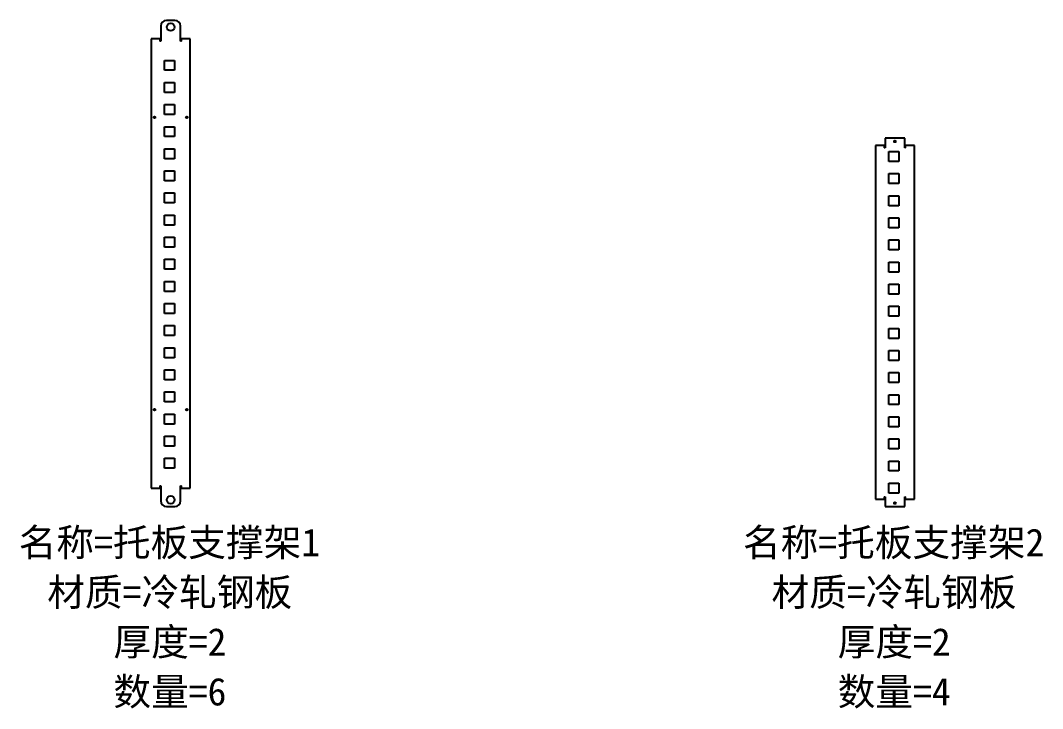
# Model space of a CAD drawing. Header units: millimetres. Extents: x -250 to 8109, y -26183 to 821.
# Drawn here: x -136 to 789, y -20183 to -19560 of the extents above; entities that cross this region are included whole.
import ezdxf

# ---------------------------------------------------------------- set-up
doc = ezdxf.new("R2010")
doc.units = ezdxf.units.MM
doc.layers.add('零件信息', color=131, linetype='Continuous')
doc.styles.add('SLDTEXTSTYLE1', font='', dxfattribs={"bigfont": 'bigfont'})
doc.styles.get('SLDTEXTSTYLE1').set_extended_font_data('宋体')

msp = doc.modelspace()

# ---------------------------------------------------------------- linework, layer by layer
at = {"color": 7, "linetype": 'Continuous', "lineweight": 25}
for p, q in [((-8.9, -19565.3), (-8.9, -19579)), ((3.9, -19560.3), (-3.9, -19560.3)), ((8.9, -19579), (8.9, -19565.3)), ((-17.6, -19576.9), (-17.6, -19983.4)), ((-9.7, -19576.9), (-17.6, -19576.9)), ((-9.7, -19576.9), (-9.7, -19579)), ((-8.9, -19579), (-9.7, -19579)), ((9.7, -19579), (8.9, -19579)), ((9.7, -19579), (9.7, -19576.9)), ((17.6, -19576.9), (9.7, -19576.9)), ((17.6, -19983.4), (17.6, -19576.9)), ((-5.5, -19596.4), (3.5, -19596.4)), ((-5.5, -19605.4), (-5.5, -19596.4)), ((3.5, -19596.4), (3.5, -19605.4)), ((3.5, -19605.4), (-5.5, -19605.4)), ((-5.5, -19616.4), (3.5, -19616.4)), ((-5.5, -19625.4), (-5.5, -19616.4)), ((3.5, -19616.4), (3.5, -19625.4)), ((3.5, -19625.4), (-5.5, -19625.4)), ((-5.5, -19636.4), (3.5, -19636.4)), ((-5.5, -19645.4), (-5.5, -19636.4)), ((3.5, -19636.4), (3.5, -19645.4)), ((3.5, -19645.4), (-5.5, -19645.4)), ((-5.5, -19656.4), (3.5, -19656.4)), ((-5.5, -19665.4), (-5.5, -19656.4)), ((3.5, -19656.4), (3.5, -19665.4)), ((3.5, -19665.4), (-5.5, -19665.4)), ((646.3, -19666.8), (646.3, -19675.5)), ((664.1, -19666.8), (646.3, -19666.8)), ((664.1, -19675.5), (664.1, -19666.8)), ((-5.5, -19676.4), (3.5, -19676.4)), ((-5.5, -19685.4), (-5.5, -19676.4)), ((3.5, -19676.4), (3.5, -19685.4)), ((637.6, -19673.4), (637.6, -19993.4)), ((645.5, -19673.4), (637.6, -19673.4)), ((645.5, -19673.4), (645.5, -19675.5)), ((646.3, -19675.5), (645.5, -19675.5)), ((664.9, -19675.5), (664.1, -19675.5)), ((664.9, -19675.5), (664.9, -19673.4)), ((672.8, -19673.4), (664.9, -19673.4)), ((672.8, -19993.4), (672.8, -19673.4)), ((3.5, -19685.4), (-5.5, -19685.4)), ((649.7, -19678.9), (658.7, -19678.9)), ((649.7, -19687.9), (649.7, -19678.9)), ((658.7, -19678.9), (658.7, -19687.9)), ((658.7, -19687.9), (649.7, -19687.9)), ((-5.5, -19696.4), (3.5, -19696.4)), ((-5.5, -19705.4), (-5.5, -19696.4)), ((3.5, -19696.4), (3.5, -19705.4)), ((649.7, -19698.9), (658.7, -19698.9)), ((649.7, -19707.9), (649.7, -19698.9)), ((658.7, -19698.9), (658.7, -19707.9)), ((3.5, -19705.4), (-5.5, -19705.4)), ((658.7, -19707.9), (649.7, -19707.9)), ((-5.5, -19716.4), (3.5, -19716.4)), ((-5.5, -19725.4), (-5.5, -19716.4)), ((3.5, -19716.4), (3.5, -19725.4)), ((649.7, -19718.9), (658.7, -19718.9)), ((649.7, -19727.9), (649.7, -19718.9)), ((658.7, -19718.9), (658.7, -19727.9)), ((3.5, -19725.4), (-5.5, -19725.4)), ((658.7, -19727.9), (649.7, -19727.9)), ((-5.5, -19736.4), (3.5, -19736.4)), ((-5.5, -19745.4), (-5.5, -19736.4)), ((3.5, -19736.4), (3.5, -19745.4)), ((649.7, -19738.9), (658.7, -19738.9)), ((649.7, -19747.9), (649.7, -19738.9)), ((658.7, -19738.9), (658.7, -19747.9)), ((3.5, -19745.4), (-5.5, -19745.4)), ((658.7, -19747.9), (649.7, -19747.9)), ((-5.5, -19756.4), (3.5, -19756.4)), ((-5.5, -19765.4), (-5.5, -19756.4)), ((3.5, -19756.4), (3.5, -19765.4)), ((649.7, -19758.9), (658.7, -19758.9)), ((649.7, -19767.9), (649.7, -19758.9)), ((658.7, -19758.9), (658.7, -19767.9)), ((3.5, -19765.4), (-5.5, -19765.4)), ((658.7, -19767.9), (649.7, -19767.9)), ((-5.5, -19776.4), (3.5, -19776.4)), ((-5.5, -19785.4), (-5.5, -19776.4)), ((3.5, -19776.4), (3.5, -19785.4)), ((649.7, -19778.9), (658.7, -19778.9)), ((649.7, -19787.9), (649.7, -19778.9)), ((658.7, -19778.9), (658.7, -19787.9)), ((3.5, -19785.4), (-5.5, -19785.4)), ((658.7, -19787.9), (649.7, -19787.9)), ((-5.5, -19796.4), (3.5, -19796.4)), ((-5.5, -19805.4), (-5.5, -19796.4)), ((3.5, -19796.4), (3.5, -19805.4)), ((3.5, -19805.4), (-5.5, -19805.4)), ((649.7, -19798.9), (658.7, -19798.9)), ((649.7, -19807.9), (649.7, -19798.9)), ((658.7, -19798.9), (658.7, -19807.9)), ((658.7, -19807.9), (649.7, -19807.9)), ((-5.5, -19816.4), (3.5, -19816.4)), ((-5.5, -19825.4), (-5.5, -19816.4)), ((3.5, -19816.4), (3.5, -19825.4)), ((649.7, -19818.9), (658.7, -19818.9)), ((649.7, -19827.9), (649.7, -19818.9)), ((658.7, -19818.9), (658.7, -19827.9)), ((3.5, -19825.4), (-5.5, -19825.4)), ((658.7, -19827.9), (649.7, -19827.9)), ((-5.5, -19836.4), (3.5, -19836.4)), ((-5.5, -19845.4), (-5.5, -19836.4)), ((3.5, -19836.4), (3.5, -19845.4)), ((649.7, -19838.9), (658.7, -19838.9)), ((649.7, -19847.9), (649.7, -19838.9)), ((658.7, -19838.9), (658.7, -19847.9)), ((3.5, -19845.4), (-5.5, -19845.4)), ((658.7, -19847.9), (649.7, -19847.9)), ((-5.5, -19856.4), (3.5, -19856.4)), ((-5.5, -19865.4), (-5.5, -19856.4)), ((3.5, -19856.4), (3.5, -19865.4)), ((649.7, -19858.9), (658.7, -19858.9)), ((649.7, -19867.9), (649.7, -19858.9)), ((658.7, -19858.9), (658.7, -19867.9)), ((3.5, -19865.4), (-5.5, -19865.4)), ((658.7, -19867.9), (649.7, -19867.9)), ((-5.5, -19876.4), (3.5, -19876.4)), ((-5.5, -19885.4), (-5.5, -19876.4)), ((3.5, -19876.4), (3.5, -19885.4)), ((649.7, -19878.9), (658.7, -19878.9)), ((649.7, -19887.9), (649.7, -19878.9)), ((658.7, -19878.9), (658.7, -19887.9)), ((3.5, -19885.4), (-5.5, -19885.4)), ((658.7, -19887.9), (649.7, -19887.9)), ((-5.5, -19896.4), (3.5, -19896.4)), ((-5.5, -19905.4), (-5.5, -19896.4)), ((3.5, -19896.4), (3.5, -19905.4)), ((649.7, -19898.9), (658.7, -19898.9)), ((649.7, -19907.9), (649.7, -19898.9)), ((658.7, -19898.9), (658.7, -19907.9)), ((3.5, -19905.4), (-5.5, -19905.4)), ((658.7, -19907.9), (649.7, -19907.9)), ((-5.5, -19916.4), (3.5, -19916.4)), ((-5.5, -19925.4), (-5.5, -19916.4)), ((3.5, -19916.4), (3.5, -19925.4)), ((3.5, -19925.4), (-5.5, -19925.4)), ((649.7, -19918.9), (658.7, -19918.9)), ((649.7, -19927.9), (649.7, -19918.9)), ((658.7, -19918.9), (658.7, -19927.9)), ((658.7, -19927.9), (649.7, -19927.9)), ((-5.5, -19936.4), (3.5, -19936.4)), ((-5.5, -19945.4), (-5.5, -19936.4)), ((3.5, -19936.4), (3.5, -19945.4)), ((649.7, -19938.9), (658.7, -19938.9)), ((649.7, -19947.9), (649.7, -19938.9)), ((658.7, -19938.9), (658.7, -19947.9)), ((3.5, -19945.4), (-5.5, -19945.4)), ((658.7, -19947.9), (649.7, -19947.9)), ((-5.5, -19956.4), (3.5, -19956.4)), ((-5.5, -19965.4), (-5.5, -19956.4)), ((3.5, -19956.4), (3.5, -19965.4)), ((649.7, -19958.9), (658.7, -19958.9)), ((649.7, -19967.9), (649.7, -19958.9)), ((658.7, -19958.9), (658.7, -19967.9)), ((3.5, -19965.4), (-5.5, -19965.4)), ((658.7, -19967.9), (649.7, -19967.9)), ((-9.7, -19981.3), (-9.7, -19983.4)), ((-9.7, -19981.3), (-8.9, -19981.3)), ((-8.9, -19981.3), (-8.9, -19995)), ((8.9, -19981.3), (9.7, -19981.3)), ((8.9, -19995), (8.9, -19981.3)), ((9.7, -19983.4), (9.7, -19981.3)), ((649.7, -19978.9), (658.7, -19978.9)), ((649.7, -19987.9), (649.7, -19978.9)), ((658.7, -19978.9), (658.7, -19987.9)), ((-17.6, -19983.4), (-9.7, -19983.4)), ((9.7, -19983.4), (17.6, -19983.4)), ((645.5, -19991.3), (645.5, -19993.4)), ((645.5, -19991.3), (646.3, -19991.3)), ((646.3, -19991.3), (646.3, -20000)), ((658.7, -19987.9), (649.7, -19987.9)), ((664.1, -19991.3), (664.9, -19991.3)), ((664.1, -20000), (664.1, -19991.3)), ((664.9, -19993.4), (664.9, -19991.3)), ((-3.9, -20000), (3.9, -20000)), ((637.6, -19993.4), (645.5, -19993.4)), ((646.3, -20000), (664.1, -20000)), ((664.9, -19993.4), (672.8, -19993.4))]:
    msp.add_line(p, q, dxfattribs=at)
for centre, radius in [((0, -19566.3), 3.5), ((-14.6, -19647.9), 0.75), ((14.6, -19647.9), 0.75), ((655.2, -19669.8), 0.75), ((-14.6, -19912.4), 0.75), ((14.6, -19912.4), 0.75), ((0, -19994), 3.5), ((655.2, -19997), 0.75)]:
    msp.add_circle(centre, radius, dxfattribs=at)
for centre, start, end in [((-3.9, -19565.3), 90, 180), ((3.9, -19565.3), 0, 90), ((-3.9, -19995), 180, 270), ((3.9, -19995), 270, 0)]:
    msp.add_arc(centre, 5, start, end, dxfattribs=at)

# ---------------------------------------------------------------- texts
at = {"layer": '零件信息', "char_height": 25, "attachment_point": 2, "style": 'SLDTEXTSTYLE1'}
for s, insert in [('名称=托板支撑架1', (-1.15, -20020.01)), ('名称=托板支撑架2', (654.05, -20020.01)), ('材质=冷轧钢板', (-0.82, -20065.01)), ('材质=冷轧钢板', (654.39, -20065.01)), ('厚度=2', (-0.68, -20110.01)), ('厚度=2', (654.53, -20110.01)), ('数量=6', (-0.68, -20155.01)), ('数量=4', (654.53, -20155.01))]:
    msp.add_mtext(s, dxfattribs=dict(at, insert=insert))

doc.saveas('drawing.dxf')
